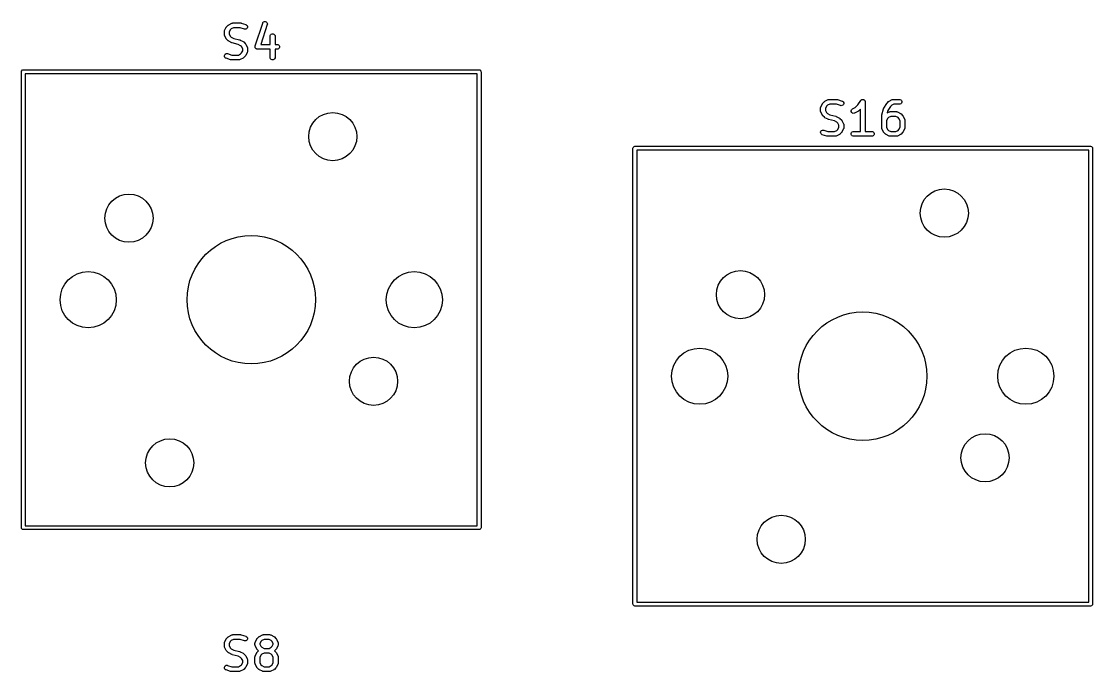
# Model space of a CAD drawing. Extents: x 100 to 226, y -132 to -42.
# Drawn here: x 156.99 to 190.36, y -66.67 to -46.42 of the extents above; entities that cross this region are included whole.
import ezdxf

# ---------------------------------------------------------------- set-up
doc = ezdxf.new("R2010")
doc.units = 0
doc.layers.add('BLACK', color=7, linetype='CONTINUOUS')

msp = doc.modelspace()

# ---------------------------------------------------------------- linework, layer by layer
at = {"layer": 'BLACK', "linetype": 'CONTINUOUS'}
for p, q in [((163.310595, -46.731545), (163.312036, -46.716913)), ((163.312036, -46.716913), (163.313067, -46.714423)), ((163.313067, -46.714423), (163.313258, -46.711736)), ((163.313258, -46.711736), (163.318513, -46.698004)), ((163.318513, -46.698004), (163.366132, -46.602766)), ((163.366132, -46.602766), (163.370096, -46.596466)), ((163.370096, -46.596466), (163.370854, -46.594639)), ((163.370854, -46.594639), (163.372542, -46.592582)), ((163.372542, -46.592582), (163.373964, -46.590323)), ((163.373964, -46.590323), (163.375462, -46.589023)), ((163.375462, -46.589023), (163.380181, -46.583274)), ((163.380181, -46.583274), (163.4278, -46.535655)), ((163.4278, -46.535655), (163.433549, -46.530936)), ((163.433549, -46.530936), (163.434849, -46.529438)), ((163.434849, -46.529438), (163.437108, -46.528016)), ((163.437108, -46.528016), (163.439165, -46.526328)), ((163.439165, -46.526328), (163.440992, -46.52557)), ((163.440992, -46.52557), (163.447292, -46.521606)), ((163.447292, -46.521606), (163.54253, -46.473987)), ((163.494853, -46.680734), (163.460595, -46.74925)), ((163.52526, -46.650327), (163.494853, -46.680734)), ((163.593776, -46.616069), (163.52526, -46.650327)), ((163.54253, -46.473987), (163.556261, -46.468732)), ((163.556261, -46.468732), (163.55895, -46.46854)), ((163.55895, -46.46854), (163.561439, -46.46751)), ((163.561439, -46.46751), (163.576071, -46.466069)), ((163.576071, -46.466069), (163.814166, -46.466069)), ((163.801996, -46.616069), (163.593776, -46.616069)), ((163.933305, -46.659839), (163.801996, -46.616069)), ((163.814166, -46.466069), (163.821571, -46.466798)), ((163.821571, -46.466798), (163.823546, -46.466658)), ((163.823546, -46.466658), (163.826143, -46.467248)), ((163.826143, -46.467248), (163.828798, -46.46751)), ((163.828798, -46.46751), (163.830629, -46.468268)), ((163.830629, -46.468268), (163.837883, -46.469918)), ((163.837883, -46.469918), (163.98074, -46.517537)), ((163.947642, -46.663099), (163.933305, -46.659839)), ((163.976832, -46.661024), (163.947642, -46.663099)), ((164.003006, -46.647938), (163.976832, -46.661024)), ((163.98074, -46.517537), (163.994165, -46.523531)), ((163.994165, -46.523531), (164.016272, -46.542705)), ((164.02218, -46.62583), (164.003006, -46.647938)), ((164.016272, -46.542705), (164.029359, -46.568878)), ((164.031434, -46.598068), (164.02218, -46.62583)), ((164.029359, -46.568878), (164.031434, -46.598068)), ((164.266825, -47.184018), (164.50492, -46.469733)), ((164.647222, -46.517168), (164.442033, -47.132735)), ((164.50492, -46.469733), (164.510914, -46.456308)), ((164.510914, -46.456308), (164.530088, -46.434201)), ((164.530088, -46.434201), (164.556261, -46.421114)), ((164.556261, -46.421114), (164.585451, -46.419039)), ((164.585451, -46.419039), (164.613213, -46.428293)), ((164.613213, -46.428293), (164.635321, -46.447467)), ((164.635321, -46.447467), (164.648407, -46.473641)), ((164.650482, -46.502831), (164.647222, -46.517168)), ((164.648407, -46.473641), (164.650482, -46.502831)), ((163.310595, -46.826783), (163.310595, -46.731545)), ((163.312036, -46.841415), (163.310595, -46.826783)), ((163.313067, -46.843904), (163.312036, -46.841415)), ((163.313258, -46.846592), (163.313067, -46.843904)), ((163.318513, -46.860324), (163.313258, -46.846592)), ((163.366132, -46.955562), (163.318513, -46.860324)), ((163.370096, -46.961861), (163.366132, -46.955562)), ((163.370854, -46.963689), (163.370096, -46.961861)), ((163.372542, -46.965745), (163.370854, -46.963689)), ((163.373964, -46.968005), (163.372542, -46.965745)), ((163.375462, -46.969304), (163.373964, -46.968005)), ((163.380181, -46.975054), (163.375462, -46.969304)), ((163.4278, -47.022673), (163.380181, -46.975054)), ((163.433549, -47.027391), (163.4278, -47.022673)), ((163.434849, -47.02889), (163.433549, -47.027391)), ((163.437108, -47.030311), (163.434849, -47.02889)), ((163.439165, -47.032), (163.437108, -47.030311)), ((163.440992, -47.032757), (163.439165, -47.032)), ((163.447292, -47.036722), (163.440992, -47.032757)), ((163.54253, -47.084341), (163.447292, -47.036722)), ((163.460595, -46.74925), (163.460595, -46.809078)), ((163.460595, -46.809078), (163.494853, -46.877594)), ((163.494853, -46.877594), (163.52526, -46.908001)), ((163.52526, -46.908001), (163.602247, -46.946494)), ((163.602247, -46.946494), (163.784737, -46.992117)), ((163.784737, -46.992117), (163.785816, -46.992502)), ((163.785816, -46.992502), (163.786356, -46.992541)), ((163.786356, -46.992541), (163.792437, -46.994868)), ((163.792437, -46.994868), (163.798583, -46.997064)), ((163.798583, -46.997064), (163.799018, -46.997386)), ((163.799018, -46.997386), (163.800088, -46.997796)), ((163.800088, -46.997796), (163.895326, -47.045415)), ((163.895326, -47.045415), (163.901625, -47.049379)), ((163.901625, -47.049379), (163.903453, -47.050137)), ((163.903453, -47.050137), (163.905509, -47.051825)), ((164.739166, -46.874402), (164.740607, -46.85977)), ((164.739166, -47.132735), (164.739166, -46.874402)), ((164.740607, -46.85977), (164.751806, -46.832734)), ((164.751806, -46.832734), (164.772498, -46.812042)), ((164.772498, -46.812042), (164.799534, -46.800843)), ((164.799534, -46.800843), (164.828798, -46.800843)), ((164.828798, -46.800843), (164.855834, -46.812042)), ((164.855834, -46.812042), (164.876526, -46.832734)), ((164.876526, -46.832734), (164.887725, -46.85977)), ((164.887725, -46.85977), (164.889166, -46.874402)), ((164.889166, -46.874402), (164.889166, -47.132735)), ((163.543599, -47.08475), (163.54253, -47.084341)), ((163.544035, -47.085073), (163.543599, -47.08475)), ((163.550171, -47.087265), (163.544035, -47.085073)), ((163.556261, -47.089596), (163.550171, -47.087265)), ((163.556801, -47.089634), (163.556261, -47.089596)), ((163.557881, -47.09002), (163.556801, -47.089634)), ((163.740371, -47.135642), (163.557881, -47.09002)), ((163.817358, -47.174136), (163.740371, -47.135642)), ((163.847765, -47.204543), (163.817358, -47.174136)), ((163.847764, -47.401403), (163.882023, -47.332887)), ((163.882023, -47.273059), (163.847765, -47.204543)), ((163.882023, -47.332887), (163.882023, -47.273059)), ((163.905509, -47.051825), (163.907769, -47.053247)), ((163.907769, -47.053247), (163.909068, -47.054745)), ((163.909068, -47.054745), (163.914818, -47.059464)), ((163.914818, -47.059464), (163.962437, -47.107083)), ((163.962437, -47.107083), (163.967155, -47.112832)), ((163.967155, -47.112832), (163.968654, -47.114132)), ((163.968654, -47.114132), (163.970075, -47.116391)), ((163.970075, -47.116391), (163.971764, -47.118448)), ((163.971764, -47.118448), (163.972521, -47.120275)), ((163.972521, -47.120275), (163.976486, -47.126575)), ((163.976486, -47.126575), (164.024105, -47.221813)), ((164.024105, -47.384133), (163.976486, -47.479371)), ((164.024105, -47.221813), (164.02936, -47.235544)), ((164.02936, -47.370402), (164.024105, -47.384133)), ((164.02936, -47.235544), (164.029551, -47.238233)), ((164.029551, -47.367712), (164.02936, -47.370402)), ((164.029551, -47.238233), (164.030582, -47.240722)), ((164.030582, -47.365224), (164.029551, -47.367712)), ((164.030582, -47.240722), (164.032023, -47.255354)), ((164.032023, -47.350592), (164.030582, -47.365224)), ((164.032023, -47.255354), (164.032023, -47.350592)), ((164.263565, -47.198355), (164.264417, -47.194608)), ((164.264417, -47.21034), (164.263565, -47.198355)), ((164.264417, -47.193103), (164.265175, -47.191271)), ((164.264417, -47.194608), (164.264417, -47.193103)), ((164.264417, -47.222367), (164.264417, -47.21034)), ((164.265449, -47.224858), (164.264417, -47.222367)), ((164.265175, -47.191271), (164.266825, -47.184018)), ((164.26564, -47.227545), (164.265449, -47.224858)), ((164.271014, -47.238294), (164.26564, -47.227545)), ((164.275616, -47.249403), (164.271014, -47.238294)), ((164.277521, -47.251308), (164.275616, -47.249403)), ((164.278726, -47.253718), (164.277521, -47.251308)), ((164.287808, -47.261595), (164.278726, -47.253718)), ((164.296308, -47.270095), (164.287808, -47.261595)), ((164.298796, -47.271125), (164.296308, -47.270095)), ((164.300833, -47.272892), (164.298796, -47.271125)), ((164.312236, -47.276693), (164.300833, -47.272892)), ((164.323344, -47.281294), (164.312236, -47.276693)), ((164.32717, -47.28167), (164.323344, -47.281294)), ((164.328596, -47.282146), (164.32717, -47.28167)), ((164.33057, -47.282005), (164.328596, -47.282146)), ((164.337976, -47.282735), (164.33057, -47.282005)), ((164.739166, -47.282735), (164.337976, -47.282735)), ((164.442033, -47.132735), (164.739166, -47.132735)), ((164.739166, -47.541069), (164.739166, -47.282735)), ((164.889166, -47.132735), (164.957023, -47.132735)), ((164.957023, -47.282735), (164.889166, -47.282735)), ((164.889166, -47.282735), (164.889166, -47.541069)), ((164.957023, -47.132735), (164.971655, -47.134176)), ((164.971655, -47.281294), (164.957023, -47.282735)), ((164.971655, -47.134176), (164.998691, -47.145375)), ((164.998691, -47.270095), (164.971655, -47.281294)), ((164.998691, -47.145375), (165.019383, -47.166067)), ((165.019383, -47.249403), (164.998691, -47.270095)), ((165.019383, -47.166067), (165.030582, -47.193103)), ((165.030582, -47.222367), (165.019383, -47.249403)), ((165.030582, -47.193103), (165.030582, -47.222367)), ((163.311184, -47.48407), (163.320438, -47.456307)), ((163.313259, -47.51326), (163.311184, -47.48407)), ((163.326345, -47.539433), (163.313259, -47.51326)), ((163.320438, -47.456307), (163.339612, -47.4342)), ((163.348452, -47.558607), (163.326345, -47.539433)), ((163.339612, -47.4342), (163.365785, -47.421114)), ((163.361878, -47.564601), (163.348452, -47.558607)), ((163.504734, -47.61222), (163.361878, -47.564601)), ((163.365785, -47.421114), (163.394975, -47.419039)), ((163.394975, -47.419039), (163.409312, -47.422299)), ((163.409312, -47.422299), (163.540622, -47.466069)), ((163.511989, -47.613869), (163.504734, -47.61222)), ((163.51382, -47.614628), (163.511989, -47.613869)), ((163.516473, -47.614889), (163.51382, -47.614628)), ((163.519071, -47.61548), (163.516473, -47.614889)), ((163.521045, -47.615339), (163.519071, -47.61548)), ((163.528452, -47.616069), (163.521045, -47.615339)), ((163.766547, -47.616069), (163.528452, -47.616069)), ((163.540622, -47.466069), (163.748842, -47.466069)), ((163.748842, -47.466069), (163.817357, -47.431811)), ((163.781179, -47.614628), (163.766547, -47.616069)), ((163.783668, -47.613596), (163.781179, -47.614628)), ((163.786356, -47.613406), (163.783668, -47.613596)), ((163.800088, -47.608151), (163.786356, -47.613406)), ((163.895326, -47.560532), (163.800088, -47.608151)), ((163.817357, -47.431811), (163.847764, -47.401403)), ((163.901625, -47.556567), (163.895326, -47.560532)), ((163.903453, -47.55581), (163.901625, -47.556567)), ((163.905509, -47.554122), (163.903453, -47.55581)), ((163.907769, -47.5527), (163.905509, -47.554122)), ((163.909069, -47.5512), (163.907769, -47.5527)), ((163.914819, -47.546482), (163.909069, -47.5512)), ((163.962437, -47.498863), (163.914819, -47.546482)), ((163.967155, -47.493113), (163.962437, -47.498863)), ((163.968654, -47.491814), (163.967155, -47.493113)), ((163.970075, -47.489555), (163.968654, -47.491814)), ((163.971765, -47.487497), (163.970075, -47.489555)), ((163.972522, -47.485667), (163.971765, -47.487497)), ((163.976486, -47.479371), (163.972522, -47.485667)), ((164.740607, -47.555701), (164.739166, -47.541069)), ((164.751806, -47.582737), (164.740607, -47.555701)), ((164.772498, -47.603429), (164.751806, -47.582737)), ((164.799534, -47.614628), (164.772498, -47.603429)), ((164.828798, -47.614628), (164.799534, -47.614628)), ((164.855834, -47.603429), (164.828798, -47.614628)), ((164.876526, -47.582737), (164.855834, -47.603429)), ((164.887725, -47.555701), (164.876526, -47.582737)), ((164.889166, -47.541069), (164.887725, -47.555701)), ((156.9875, -47.98625), (156.992067, -47.963289)), ((156.9875, -62.18625), (156.9875, -47.98625)), ((156.992067, -47.963289), (157.024539, -47.930817)), ((157.024539, -47.930817), (157.0475, -47.92625)), ((157.0475, -47.92625), (171.2475, -47.92625)), ((157.1075, -48.04625), (157.1075, -62.12625)), ((171.1875, -48.04625), (157.1075, -48.04625)), ((171.1875, -62.12625), (171.1875, -48.04625)), ((171.2475, -47.92625), (171.270461, -47.930817)), ((171.270461, -47.930817), (171.302933, -47.963289)), ((171.302933, -47.963289), (171.3075, -47.98625)), ((171.3075, -47.98625), (171.3075, -62.18625)), ((181.892323, -49.079254), (181.939942, -48.984016)), ((181.939942, -48.984016), (181.943906, -48.977716)), ((181.943906, -48.977716), (181.944664, -48.975889)), ((181.944664, -48.975889), (181.946352, -48.973832)), ((181.946352, -48.973832), (181.947774, -48.971573)), ((181.947774, -48.971573), (181.949272, -48.970273)), ((181.949272, -48.970273), (181.953991, -48.964524)), ((181.953991, -48.964524), (182.00161, -48.916905)), ((182.00161, -48.916905), (182.007359, -48.912186)), ((182.007359, -48.912186), (182.008659, -48.910688)), ((182.008659, -48.910688), (182.010918, -48.909266)), ((182.010918, -48.909266), (182.012975, -48.907578)), ((182.012975, -48.907578), (182.014802, -48.90682)), ((182.014802, -48.90682), (182.021102, -48.902856)), ((182.021102, -48.902856), (182.11634, -48.855237)), ((182.09907, -49.031577), (182.068663, -49.061984)), ((182.167586, -48.997319), (182.09907, -49.031577)), ((182.11634, -48.855237), (182.130071, -48.849982)), ((182.130071, -48.849982), (182.13276, -48.84979)), ((182.13276, -48.84979), (182.135249, -48.84876)), ((182.135249, -48.84876), (182.149881, -48.847319)), ((182.149881, -48.847319), (182.387976, -48.847319)), ((182.375806, -48.997319), (182.167586, -48.997319)), ((182.507115, -49.041089), (182.375806, -48.997319)), ((182.387976, -48.847319), (182.395381, -48.848048)), ((182.395381, -48.848048), (182.397356, -48.847908)), ((182.397356, -48.847908), (182.399953, -48.848498)), ((182.399953, -48.848498), (182.402608, -48.84876)), ((182.402608, -48.84876), (182.404439, -48.849518)), ((182.404439, -48.849518), (182.411693, -48.851168)), ((182.411693, -48.851168), (182.55455, -48.898787)), ((182.521452, -49.044349), (182.507115, -49.041089)), ((182.550642, -49.042274), (182.521452, -49.044349)), ((182.576816, -49.029188), (182.550642, -49.042274)), ((182.55455, -48.898787), (182.567975, -48.904781)), ((182.567975, -48.904781), (182.590082, -48.923955)), ((182.59599, -49.00708), (182.576816, -49.029188)), ((182.590082, -48.923955), (182.603169, -48.950128)), ((182.605244, -48.979318), (182.59599, -49.00708)), ((182.603169, -48.950128), (182.605244, -48.979318)), ((182.962597, -49.098775), (183.043976, -49.017396)), ((183.043976, -49.017396), (183.135096, -48.880716)), ((183.135096, -48.880716), (183.13513, -48.880673)), ((183.13513, -48.880673), (183.13514, -48.880651)), ((183.13514, -48.880651), (183.135191, -48.880599)), ((183.135191, -48.880599), (183.144412, -48.869341)), ((183.144412, -48.869341), (183.150581, -48.865209)), ((183.150581, -48.865209), (183.155832, -48.859959)), ((183.155832, -48.859959), (183.162621, -48.857146)), ((183.162621, -48.857146), (183.168727, -48.853058)), ((183.168727, -48.853058), (183.176007, -48.851601)), ((183.176007, -48.851601), (183.182868, -48.84876)), ((183.182868, -48.84876), (183.190216, -48.84876)), ((183.190216, -48.84876), (183.197421, -48.847319)), ((183.197421, -48.847319), (183.204705, -48.84876)), ((183.204705, -48.84876), (183.212132, -48.84876)), ((183.212132, -48.84876), (183.21892, -48.851572)), ((183.21892, -48.851572), (183.226129, -48.852998)), ((183.226129, -48.852998), (183.232308, -48.857117)), ((183.232308, -48.857117), (183.239168, -48.859959)), ((183.239168, -48.859959), (183.244361, -48.865152)), ((183.244361, -48.865152), (183.250478, -48.86923)), ((183.250478, -48.86923), (183.254611, -48.875402)), ((183.254611, -48.875402), (183.25986, -48.880651)), ((183.25986, -48.880651), (183.262671, -48.887438)), ((183.262671, -48.887438), (183.266761, -48.893545)), ((183.266761, -48.893545), (183.268217, -48.900826)), ((183.268217, -48.900826), (183.271059, -48.907687)), ((183.271059, -48.907687), (183.272484, -48.922163)), ((183.272484, -48.922163), (183.2725, -48.92224)), ((183.2725, -48.92224), (183.272494, -48.922266)), ((183.272494, -48.922266), (183.2725, -48.922319)), ((183.2725, -48.922319), (183.2725, -49.847319)), ((183.849382, -49.118811), (183.94462, -48.975954)), ((183.94462, -48.975954), (183.944654, -48.975911)), ((183.944654, -48.975911), (183.944664, -48.975889)), ((183.944664, -48.975889), (183.949152, -48.97042)), ((183.949152, -48.97042), (183.953936, -48.964579)), ((183.953936, -48.964579), (183.953957, -48.964564)), ((183.953957, -48.964564), (183.953991, -48.964524)), ((183.953991, -48.964524), (184.00161, -48.916905)), ((184.00161, -48.916905), (184.007359, -48.912186)), ((184.007359, -48.912186), (184.008659, -48.910688)), ((184.008659, -48.910688), (184.010918, -48.909266)), ((184.010918, -48.909266), (184.012975, -48.907578)), ((184.012975, -48.907578), (184.014802, -48.90682)), ((184.014802, -48.90682), (184.021102, -48.902856)), ((184.021102, -48.902856), (184.11634, -48.855237)), ((184.09907, -49.031577), (184.065308, -49.065338)), ((184.167586, -48.997319), (184.09907, -49.031577)), ((184.11634, -48.855237), (184.130071, -48.849982)), ((184.130071, -48.849982), (184.13276, -48.84979)), ((184.13276, -48.84979), (184.135249, -48.84876)), ((184.135249, -48.84876), (184.149881, -48.847319)), ((184.149881, -48.847319), (184.340357, -48.847319)), ((184.340357, -48.997319), (184.167586, -48.997319)), ((184.340357, -48.847319), (184.354989, -48.84876)), ((184.354989, -48.995878), (184.340357, -48.997319)), ((184.354989, -48.84876), (184.382025, -48.859959)), ((184.382025, -48.984679), (184.354989, -48.995878)), ((184.382025, -48.859959), (184.402717, -48.880651)), ((184.402717, -48.963987), (184.382025, -48.984679)), ((184.402717, -48.880651), (184.413916, -48.907687)), ((184.413916, -48.936951), (184.402717, -48.963987)), ((184.413916, -48.907687), (184.413916, -48.936951)), ((181.884405, -49.112795), (181.885846, -49.098163)), ((181.884405, -49.208033), (181.884405, -49.112795)), ((181.885846, -49.222665), (181.884405, -49.208033)), ((181.885846, -49.098163), (181.886877, -49.095673)), ((181.886877, -49.225154), (181.885846, -49.222665)), ((181.886877, -49.095673), (181.887068, -49.092986)), ((181.887068, -49.227842), (181.886877, -49.225154)), ((181.887068, -49.092986), (181.892323, -49.079254)), ((181.892323, -49.241574), (181.887068, -49.227842)), ((181.939942, -49.336812), (181.892323, -49.241574)), ((181.943906, -49.343111), (181.939942, -49.336812)), ((181.944664, -49.344939), (181.943906, -49.343111)), ((181.946352, -49.346995), (181.944664, -49.344939)), ((181.947774, -49.349255), (181.946352, -49.346995)), ((181.949272, -49.350554), (181.947774, -49.349255)), ((181.953991, -49.356304), (181.949272, -49.350554)), ((182.00161, -49.403923), (181.953991, -49.356304)), ((182.068663, -49.061984), (182.034405, -49.1305)), ((182.034405, -49.1305), (182.034405, -49.190328)), ((182.034405, -49.190328), (182.068663, -49.258844)), ((182.068663, -49.258844), (182.09907, -49.289251)), ((182.09907, -49.289251), (182.176057, -49.327744)), ((182.176057, -49.327744), (182.358547, -49.373367)), ((182.358547, -49.373367), (182.359626, -49.373752)), ((182.359626, -49.373752), (182.360166, -49.373791)), ((182.360166, -49.373791), (182.366247, -49.376118)), ((182.366247, -49.376118), (182.372393, -49.378314)), ((182.372393, -49.378314), (182.372828, -49.378636)), ((182.372828, -49.378636), (182.373898, -49.379046)), ((182.373898, -49.379046), (182.469136, -49.426665)), ((182.837375, -49.198652), (182.846629, -49.170891)), ((182.839449, -49.227842), (182.837375, -49.198652)), ((182.852536, -49.254017), (182.839449, -49.227842)), ((182.846629, -49.170891), (182.865802, -49.148783)), ((182.874644, -49.27319), (182.852536, -49.254017)), ((182.865802, -49.148783), (182.878245, -49.140951)), ((182.902405, -49.282444), (182.874644, -49.27319)), ((182.878245, -49.140951), (182.962597, -49.098775)), ((182.931595, -49.28037), (182.902405, -49.282444)), ((182.945327, -49.275115), (182.931595, -49.28037)), ((183.040565, -49.227496), (182.945327, -49.275115)), ((183.046864, -49.223531), (183.040565, -49.227496)), ((183.048692, -49.222774), (183.046864, -49.223531)), ((183.050748, -49.221085), (183.048692, -49.222774)), ((183.053008, -49.219664), (183.050748, -49.221085)), ((183.054307, -49.218165), (183.053008, -49.219664)), ((183.060057, -49.213447), (183.054307, -49.218165)), ((183.1225, -49.151004), (183.060057, -49.213447)), ((183.1225, -49.847319), (183.1225, -49.151004)), ((183.789167, -49.35089), (183.789418, -49.348336)), ((183.789167, -49.731842), (183.789167, -49.35089)), ((183.789256, -49.347244), (183.790065, -49.34177)), ((183.789418, -49.348336), (183.789256, -49.347244)), ((183.790065, -49.34177), (183.790608, -49.336258)), ((183.790608, -49.336258), (183.79103, -49.335236)), ((183.79103, -49.335236), (183.791406, -49.3327)), ((183.791406, -49.3327), (183.839025, -49.142224)), ((183.839025, -49.142224), (183.842105, -49.133601)), ((183.842105, -49.133601), (183.842465, -49.131785)), ((183.842465, -49.131785), (183.843343, -49.130137)), ((183.843343, -49.130137), (183.843972, -49.128378)), ((183.843972, -49.128378), (183.845075, -49.126889)), ((183.845075, -49.126889), (183.849382, -49.118811)), ((183.981396, -49.191207), (183.962872, -49.265304)), ((183.962872, -49.265304), (184.021102, -49.236189)), ((184.065308, -49.065338), (183.981396, -49.191207)), ((184.072348, -49.378271), (184.003832, -49.412529)), ((184.021102, -49.236189), (184.034833, -49.230934)), ((184.034833, -49.230934), (184.037522, -49.230742)), ((184.037522, -49.230742), (184.040011, -49.229712)), ((184.040011, -49.229712), (184.054643, -49.228271)), ((184.054643, -49.228271), (184.245119, -49.228271)), ((184.227414, -49.378271), (184.072348, -49.378271)), ((184.29593, -49.412529), (184.227414, -49.378271)), ((184.245119, -49.228271), (184.259751, -49.229712)), ((184.259751, -49.229712), (184.26224, -49.230743)), ((184.26224, -49.230743), (184.264928, -49.230934)), ((184.264928, -49.230934), (184.27866, -49.236189)), ((184.27866, -49.236189), (184.373898, -49.283808)), ((184.373898, -49.283808), (184.380197, -49.287772)), ((184.380197, -49.287772), (184.382025, -49.28853)), ((184.382025, -49.28853), (184.384081, -49.290218)), ((184.384081, -49.290218), (184.386341, -49.29164)), ((184.386341, -49.29164), (184.38764, -49.293138)), ((184.38764, -49.293138), (184.39339, -49.297857)), ((184.39339, -49.297857), (184.441009, -49.345476)), ((184.441009, -49.345476), (184.445727, -49.351225)), ((184.445727, -49.351225), (184.447226, -49.352525)), ((184.447226, -49.352525), (184.448647, -49.354784)), ((184.448647, -49.354784), (184.450336, -49.356841)), ((184.450336, -49.356841), (184.451093, -49.358668)), ((184.451093, -49.358668), (184.455058, -49.364968)), ((184.455058, -49.364968), (184.502677, -49.460206)), ((182.007359, -49.408641), (182.00161, -49.403923)), ((182.008659, -49.41014), (182.007359, -49.408641)), ((182.010918, -49.411561), (182.008659, -49.41014)), ((182.012975, -49.41325), (182.010918, -49.411561)), ((182.014802, -49.414007), (182.012975, -49.41325)), ((182.021102, -49.417972), (182.014802, -49.414007)), ((182.11634, -49.465591), (182.021102, -49.417972)), ((182.117409, -49.466), (182.11634, -49.465591)), ((182.117845, -49.466323), (182.117409, -49.466)), ((182.123981, -49.468515), (182.117845, -49.466323)), ((182.130071, -49.470846), (182.123981, -49.468515)), ((182.130611, -49.470884), (182.130071, -49.470846)), ((182.131691, -49.47127), (182.130611, -49.470884)), ((182.314181, -49.516892), (182.131691, -49.47127)), ((182.391168, -49.555386), (182.314181, -49.516892)), ((182.421575, -49.585793), (182.391168, -49.555386)), ((182.421574, -49.782653), (182.455833, -49.714137)), ((182.455833, -49.654309), (182.421575, -49.585793)), ((182.455833, -49.714137), (182.455833, -49.654309)), ((182.469136, -49.426665), (182.475435, -49.430629)), ((182.475435, -49.430629), (182.477263, -49.431387)), ((182.477263, -49.431387), (182.479319, -49.433075)), ((182.479319, -49.433075), (182.481579, -49.434497)), ((182.481579, -49.434497), (182.482878, -49.435995)), ((182.482878, -49.435995), (182.488628, -49.440714)), ((182.488628, -49.440714), (182.536247, -49.488333)), ((182.536247, -49.488333), (182.540965, -49.494082)), ((182.540965, -49.494082), (182.542464, -49.495382)), ((182.542464, -49.495382), (182.543885, -49.497641)), ((182.543885, -49.497641), (182.545574, -49.499698)), ((182.545574, -49.499698), (182.546331, -49.501525)), ((182.546331, -49.501525), (182.550296, -49.507825)), ((182.550296, -49.507825), (182.597915, -49.603063)), ((182.597915, -49.603063), (182.60317, -49.616794)), ((182.60317, -49.616794), (182.603361, -49.619483)), ((182.603361, -49.619483), (182.604392, -49.621972)), ((182.604392, -49.621972), (182.605833, -49.636604)), ((182.605833, -49.636604), (182.605833, -49.731842)), ((183.973425, -49.442936), (183.939167, -49.511452)), ((183.939167, -49.511452), (183.939167, -49.714137)), ((183.939167, -49.714137), (183.973425, -49.782653)), ((184.003832, -49.412529), (183.973425, -49.442936)), ((184.326337, -49.442936), (184.29593, -49.412529)), ((184.326336, -49.782653), (184.360595, -49.714137)), ((184.360595, -49.511452), (184.326337, -49.442936)), ((184.360595, -49.714137), (184.360595, -49.511452)), ((184.502677, -49.460206), (184.507932, -49.473937)), ((184.507932, -49.473937), (184.508123, -49.476626)), ((184.508123, -49.476626), (184.509154, -49.479115)), ((184.509154, -49.479115), (184.510595, -49.493747)), ((184.510595, -49.493747), (184.510595, -49.731842)), ((181.884994, -49.86532), (181.894248, -49.837557)), ((181.887069, -49.89451), (181.884994, -49.86532)), ((181.900155, -49.920683), (181.887069, -49.89451)), ((181.894248, -49.837557), (181.913422, -49.81545)), ((181.922262, -49.939857), (181.900155, -49.920683)), ((181.913422, -49.81545), (181.939595, -49.802364)), ((181.935688, -49.945851), (181.922262, -49.939857)), ((182.078544, -49.99347), (181.935688, -49.945851)), ((181.939595, -49.802364), (181.968785, -49.800289)), ((181.968785, -49.800289), (181.983122, -49.803549)), ((181.983122, -49.803549), (182.114432, -49.847319)), ((182.085799, -49.995119), (182.078544, -49.99347)), ((182.08763, -49.995878), (182.085799, -49.995119)), ((182.090283, -49.996139), (182.08763, -49.995878)), ((182.092881, -49.99673), (182.090283, -49.996139)), ((182.094855, -49.996589), (182.092881, -49.99673)), ((182.102262, -49.997319), (182.094855, -49.996589)), ((182.340357, -49.997319), (182.102262, -49.997319)), ((182.114432, -49.847319), (182.322652, -49.847319)), ((182.322652, -49.847319), (182.391167, -49.813061)), ((182.354989, -49.995878), (182.340357, -49.997319)), ((182.357478, -49.994846), (182.354989, -49.995878)), ((182.360166, -49.994656), (182.357478, -49.994846)), ((182.373898, -49.989401), (182.360166, -49.994656)), ((182.469136, -49.941782), (182.373898, -49.989401)), ((182.391167, -49.813061), (182.421574, -49.782653)), ((182.475435, -49.937817), (182.469136, -49.941782)), ((182.477263, -49.93706), (182.475435, -49.937817)), ((182.479319, -49.935372), (182.477263, -49.93706)), ((182.481579, -49.93395), (182.479319, -49.935372)), ((182.482879, -49.93245), (182.481579, -49.93395)), ((182.488629, -49.927732), (182.482879, -49.93245)), ((182.536247, -49.880113), (182.488629, -49.927732)), ((182.540965, -49.874363), (182.536247, -49.880113)), ((182.542464, -49.873064), (182.540965, -49.874363)), ((182.543885, -49.870805), (182.542464, -49.873064)), ((182.545575, -49.868747), (182.543885, -49.870805)), ((182.546332, -49.866917), (182.545575, -49.868747)), ((182.550296, -49.860621), (182.546332, -49.866917)), ((182.597915, -49.765383), (182.550296, -49.860621)), ((182.60317, -49.751652), (182.597915, -49.765383)), ((182.603361, -49.748962), (182.60317, -49.751652)), ((182.604392, -49.746474), (182.603361, -49.748962)), ((182.605833, -49.731842), (182.604392, -49.746474)), ((182.838227, -49.907687), (182.849426, -49.880651)), ((182.838227, -49.936951), (182.838227, -49.907687)), ((182.849426, -49.963987), (182.838227, -49.936951)), ((182.849426, -49.880651), (182.870118, -49.859959)), ((182.870118, -49.984679), (182.849426, -49.963987)), ((182.870118, -49.859959), (182.897154, -49.84876)), ((182.897154, -49.995878), (182.870118, -49.984679)), ((182.897154, -49.84876), (182.911786, -49.847319)), ((182.911786, -49.997319), (182.897154, -49.995878)), ((182.911786, -49.847319), (183.1225, -49.847319)), ((183.483214, -49.997319), (182.911786, -49.997319)), ((183.2725, -49.847319), (183.483214, -49.847319)), ((183.483214, -49.847319), (183.497846, -49.84876)), ((183.497846, -49.995878), (183.483214, -49.997319)), ((183.497846, -49.84876), (183.524882, -49.859959)), ((183.524882, -49.984679), (183.497846, -49.995878)), ((183.524882, -49.859959), (183.545574, -49.880651)), ((183.545574, -49.963987), (183.524882, -49.984679)), ((183.545574, -49.880651), (183.556773, -49.907687)), ((183.556773, -49.936951), (183.545574, -49.963987)), ((183.556773, -49.907687), (183.556773, -49.936951)), ((183.790608, -49.746474), (183.789167, -49.731842)), ((183.791639, -49.748963), (183.790608, -49.746474)), ((183.79183, -49.751651), (183.791639, -49.748963)), ((183.797085, -49.765383), (183.79183, -49.751651)), ((183.844704, -49.860621), (183.797085, -49.765383)), ((183.848667, -49.866917), (183.844704, -49.860621)), ((183.849425, -49.868747), (183.848667, -49.866917)), ((183.851114, -49.870805), (183.849425, -49.868747)), ((183.852536, -49.873064), (183.851114, -49.870805)), ((183.854034, -49.874363), (183.852536, -49.873064)), ((183.858752, -49.880112), (183.854034, -49.874363)), ((183.906371, -49.927732), (183.858752, -49.880112)), ((183.91212, -49.93245), (183.906371, -49.927732)), ((183.913421, -49.93395), (183.91212, -49.93245)), ((183.91568, -49.935372), (183.913421, -49.93395)), ((183.917737, -49.93706), (183.91568, -49.935372)), ((183.919564, -49.937817), (183.917737, -49.93706)), ((183.925864, -49.941782), (183.919564, -49.937817)), ((184.021102, -49.989401), (183.925864, -49.941782)), ((183.973425, -49.782653), (184.003832, -49.813061)), ((184.003832, -49.813061), (184.072348, -49.847319)), ((184.034833, -49.994656), (184.021102, -49.989401)), ((184.037522, -49.994847), (184.034833, -49.994656)), ((184.040011, -49.995878), (184.037522, -49.994847)), ((184.054643, -49.997319), (184.040011, -49.995878)), ((184.245119, -49.997319), (184.054643, -49.997319)), ((184.072348, -49.847319), (184.227414, -49.847319)), ((184.227414, -49.847319), (184.295929, -49.813061)), ((184.259751, -49.995878), (184.245119, -49.997319)), ((184.26224, -49.994846), (184.259751, -49.995878)), ((184.264928, -49.994656), (184.26224, -49.994846)), ((184.27866, -49.989401), (184.264928, -49.994656)), ((184.373898, -49.941782), (184.27866, -49.989401)), ((184.295929, -49.813061), (184.326336, -49.782653)), ((184.380197, -49.937817), (184.373898, -49.941782)), ((184.382025, -49.93706), (184.380197, -49.937817)), ((184.384081, -49.935372), (184.382025, -49.93706)), ((184.386341, -49.93395), (184.384081, -49.935372)), ((184.387641, -49.93245), (184.386341, -49.93395)), ((184.393391, -49.927732), (184.387641, -49.93245)), ((184.441009, -49.880113), (184.393391, -49.927732)), ((184.445727, -49.874363), (184.441009, -49.880113)), ((184.447226, -49.873064), (184.445727, -49.874363)), ((184.448647, -49.870805), (184.447226, -49.873064)), ((184.450337, -49.868747), (184.448647, -49.870805)), ((184.451094, -49.866917), (184.450337, -49.868747)), ((184.455058, -49.860621), (184.451094, -49.866917)), ((184.502677, -49.765383), (184.455058, -49.860621)), ((184.507932, -49.751652), (184.502677, -49.765383)), ((184.508123, -49.748962), (184.507932, -49.751652)), ((184.509154, -49.746474), (184.508123, -49.748962)), ((184.510595, -49.731842), (184.509154, -49.746474)), ((176.0375, -50.3675), (176.042067, -50.344539)), ((176.0375, -64.5675), (176.0375, -50.3675)), ((176.042067, -50.344539), (176.074539, -50.312067)), ((176.074539, -50.312067), (176.0975, -50.3075)), ((176.0975, -50.3075), (190.2975, -50.3075)), ((190.2975, -50.3075), (190.320461, -50.312067)), ((190.320461, -50.312067), (190.352933, -50.344539)), ((190.352933, -50.344539), (190.3575, -50.3675)), ((190.3575, -50.3675), (190.3575, -64.5675)), ((176.1575, -50.4275), (176.1575, -64.5075)), ((190.2375, -50.4275), (176.1575, -50.4275)), ((190.2375, -64.5075), (190.2375, -50.4275)), ((156.992067, -62.209211), (156.9875, -62.18625)), ((157.024539, -62.241683), (156.992067, -62.209211)), ((157.0475, -62.24625), (157.024539, -62.241683)), ((171.2475, -62.24625), (157.0475, -62.24625)), ((157.1075, -62.12625), (171.1875, -62.12625)), ((171.270461, -62.241683), (171.2475, -62.24625)), ((171.302933, -62.209211), (171.270461, -62.241683)), ((171.3075, -62.18625), (171.302933, -62.209211)), ((176.042067, -64.590461), (176.0375, -64.5675)), ((176.074539, -64.622933), (176.042067, -64.590461)), ((176.0975, -64.6275), (176.074539, -64.622933)), ((190.2975, -64.6275), (176.0975, -64.6275)), ((176.1575, -64.5075), (190.2375, -64.5075)), ((190.320461, -64.622933), (190.2975, -64.6275)), ((190.352933, -64.590461), (190.320461, -64.622933)), ((190.3575, -64.5675), (190.352933, -64.590461)), ((163.318513, -65.748004), (163.366132, -65.652766)), ((163.366132, -65.652766), (163.370096, -65.646466)), ((163.370096, -65.646466), (163.370854, -65.644639)), ((163.370854, -65.644639), (163.372542, -65.642582)), ((163.372542, -65.642582), (163.373964, -65.640323)), ((163.373964, -65.640323), (163.375462, -65.639023)), ((163.375462, -65.639023), (163.380181, -65.633274)), ((163.380181, -65.633274), (163.4278, -65.585655)), ((163.4278, -65.585655), (163.433549, -65.580936)), ((163.433549, -65.580936), (163.434849, -65.579438)), ((163.434849, -65.579438), (163.437108, -65.578016)), ((163.437108, -65.578016), (163.439165, -65.576328)), ((163.439165, -65.576328), (163.440992, -65.57557)), ((163.440992, -65.57557), (163.447292, -65.571606)), ((163.447292, -65.571606), (163.54253, -65.523987)), ((163.494853, -65.730734), (163.460595, -65.79925)), ((163.52526, -65.700327), (163.494853, -65.730734)), ((163.593776, -65.666069), (163.52526, -65.700327)), ((163.54253, -65.523987), (163.556261, -65.518732)), ((163.556261, -65.518732), (163.55895, -65.51854)), ((163.55895, -65.51854), (163.561439, -65.51751)), ((163.561439, -65.51751), (163.576071, -65.516069)), ((163.576071, -65.516069), (163.814166, -65.516069)), ((163.801996, -65.666069), (163.593776, -65.666069)), ((163.933305, -65.709839), (163.801996, -65.666069)), ((163.814166, -65.516069), (163.821571, -65.516798)), ((163.821571, -65.516798), (163.823546, -65.516658)), ((163.823546, -65.516658), (163.826143, -65.517248)), ((163.826143, -65.517248), (163.828798, -65.51751)), ((163.828798, -65.51751), (163.830629, -65.518268)), ((163.830629, -65.518268), (163.837883, -65.519918)), ((163.837883, -65.519918), (163.98074, -65.567537)), ((163.947642, -65.713099), (163.933305, -65.709839)), ((163.976832, -65.711024), (163.947642, -65.713099)), ((164.003006, -65.697938), (163.976832, -65.711024)), ((163.98074, -65.567537), (163.994165, -65.573531)), ((163.994165, -65.573531), (164.016272, -65.592705)), ((164.02218, -65.67583), (164.003006, -65.697938)), ((164.016272, -65.592705), (164.029359, -65.618878)), ((164.031434, -65.648068), (164.02218, -65.67583)), ((164.029359, -65.618878), (164.031434, -65.648068)), ((164.270894, -65.748004), (164.318513, -65.652766)), ((164.318513, -65.652766), (164.322477, -65.646466)), ((164.322477, -65.646466), (164.323235, -65.644639)), ((164.323235, -65.644639), (164.324923, -65.642582)), ((164.324923, -65.642582), (164.326345, -65.640323)), ((164.326345, -65.640323), (164.327843, -65.639023)), ((164.327843, -65.639023), (164.332562, -65.633274)), ((164.332562, -65.633274), (164.380181, -65.585655)), ((164.380181, -65.585655), (164.38593, -65.580936)), ((164.38593, -65.580936), (164.38723, -65.579438)), ((164.38723, -65.579438), (164.389489, -65.578016)), ((164.389489, -65.578016), (164.391546, -65.576328)), ((164.391546, -65.576328), (164.393373, -65.57557)), ((164.393373, -65.57557), (164.399673, -65.571606)), ((164.399673, -65.571606), (164.494911, -65.523987)), ((164.447234, -65.730734), (164.412976, -65.79925)), ((164.477641, -65.700327), (164.447234, -65.730734)), ((164.546157, -65.666069), (164.477641, -65.700327)), ((164.494911, -65.523987), (164.508642, -65.518732)), ((164.508642, -65.518732), (164.511331, -65.51854)), ((164.511331, -65.51854), (164.51382, -65.51751)), ((164.51382, -65.51751), (164.528452, -65.516069)), ((164.528452, -65.516069), (164.718928, -65.516069)), ((164.701223, -65.666069), (164.546157, -65.666069)), ((164.769739, -65.700327), (164.701223, -65.666069)), ((164.718928, -65.516069), (164.73356, -65.51751)), ((164.73356, -65.51751), (164.736049, -65.518541)), ((164.736049, -65.518541), (164.738737, -65.518732)), ((164.738737, -65.518732), (164.752469, -65.523987)), ((164.752469, -65.523987), (164.847707, -65.571606)), ((164.800146, -65.730734), (164.769739, -65.700327)), ((164.834404, -65.79925), (164.800146, -65.730734)), ((164.847707, -65.571606), (164.854006, -65.57557)), ((164.854006, -65.57557), (164.855834, -65.576328)), ((164.855834, -65.576328), (164.85789, -65.578016)), ((164.85789, -65.578016), (164.86015, -65.579438)), ((164.86015, -65.579438), (164.861449, -65.580936)), ((164.861449, -65.580936), (164.867199, -65.585655)), ((164.867199, -65.585655), (164.914818, -65.633274)), ((164.914818, -65.633274), (164.919536, -65.639023)), ((164.919536, -65.639023), (164.921035, -65.640323)), ((164.921035, -65.640323), (164.922456, -65.642582)), ((164.922456, -65.642582), (164.924145, -65.644639)), ((164.924145, -65.644639), (164.924902, -65.646466)), ((164.924902, -65.646466), (164.928867, -65.652766)), ((164.928867, -65.652766), (164.976486, -65.748004)), ((163.310595, -65.781545), (163.312036, -65.766913)), ((163.310595, -65.876783), (163.310595, -65.781545)), ((163.312036, -65.891415), (163.310595, -65.876783)), ((163.312036, -65.766913), (163.313067, -65.764423)), ((163.313067, -65.893904), (163.312036, -65.891415)), ((163.313067, -65.764423), (163.313258, -65.761736)), ((163.313258, -65.896592), (163.313067, -65.893904)), ((163.313258, -65.761736), (163.318513, -65.748004)), ((163.318513, -65.910324), (163.313258, -65.896592)), ((163.366132, -66.005562), (163.318513, -65.910324)), ((163.370096, -66.011861), (163.366132, -66.005562)), ((163.370854, -66.013689), (163.370096, -66.011861)), ((163.372542, -66.015745), (163.370854, -66.013689)), ((163.373964, -66.018005), (163.372542, -66.015745)), ((163.375462, -66.019304), (163.373964, -66.018005)), ((163.380181, -66.025054), (163.375462, -66.019304)), ((163.4278, -66.072673), (163.380181, -66.025054)), ((163.460595, -65.79925), (163.460595, -65.859078)), ((163.460595, -65.859078), (163.494853, -65.927594)), ((163.494853, -65.927594), (163.52526, -65.958001)), ((163.52526, -65.958001), (163.602247, -65.996494)), ((163.602247, -65.996494), (163.784737, -66.042117)), ((163.784737, -66.042117), (163.785816, -66.042502)), ((163.785816, -66.042502), (163.786356, -66.042541)), ((163.786356, -66.042541), (163.792437, -66.044868)), ((163.792437, -66.044868), (163.798583, -66.047064)), ((163.798583, -66.047064), (163.799018, -66.047386)), ((163.799018, -66.047386), (163.800088, -66.047796)), ((163.800088, -66.047796), (163.895326, -66.095415)), ((164.262976, -65.781545), (164.264417, -65.766913)), ((164.262976, -65.829164), (164.262976, -65.781545)), ((164.264417, -65.843796), (164.262976, -65.829164)), ((164.264417, -65.766913), (164.265448, -65.764423)), ((164.265448, -65.846285), (164.264417, -65.843796)), ((164.265448, -65.764423), (164.265639, -65.761736)), ((164.265639, -65.848973), (164.265448, -65.846285)), ((164.265639, -65.761736), (164.270894, -65.748004)), ((164.270894, -65.862705), (164.265639, -65.848973)), ((164.318513, -65.957943), (164.270894, -65.862705)), ((164.322477, -65.964242), (164.318513, -65.957943)), ((164.323235, -65.96607), (164.322477, -65.964242)), ((164.324923, -65.968126), (164.323235, -65.96607)), ((164.323235, -66.07321), (164.324923, -66.071153)), ((164.326345, -65.970386), (164.324923, -65.968126)), ((164.324923, -66.071153), (164.326345, -66.068894)), ((164.327843, -65.971685), (164.326345, -65.970386)), ((164.326345, -66.068894), (164.327843, -66.067594)), ((164.332562, -65.977435), (164.327843, -65.971685)), ((164.327843, -66.067594), (164.332562, -66.061845)), ((164.374767, -66.01964), (164.332562, -65.977435)), ((164.332562, -66.061845), (164.374767, -66.01964)), ((164.412976, -65.79925), (164.412976, -65.811459)), ((164.412976, -65.811459), (164.447234, -65.879975)), ((164.447234, -65.879975), (164.477641, -65.910382)), ((164.477641, -65.910382), (164.546157, -65.94464)), ((164.546157, -65.94464), (164.701223, -65.94464)), ((164.701223, -65.94464), (164.769739, -65.910382)), ((164.769739, -65.910382), (164.800146, -65.879975)), ((164.800146, -65.879975), (164.834404, -65.811459)), ((164.834404, -65.811459), (164.834404, -65.79925)), ((164.914818, -65.977435), (164.872613, -66.01964)), ((164.872613, -66.01964), (164.914818, -66.061845)), ((164.919536, -65.971685), (164.914818, -65.977435)), ((164.914818, -66.061845), (164.919536, -66.067594)), ((164.921035, -65.970386), (164.919536, -65.971685)), ((164.919536, -66.067594), (164.921035, -66.068894)), ((164.922456, -65.968126), (164.921035, -65.970386)), ((164.921035, -66.068894), (164.922456, -66.071153)), ((164.924145, -65.96607), (164.922456, -65.968126)), ((164.922456, -66.071153), (164.924145, -66.07321)), ((164.924902, -65.964242), (164.924145, -65.96607)), ((164.928867, -65.957943), (164.924902, -65.964242)), ((164.976486, -65.862705), (164.928867, -65.957943)), ((164.976486, -65.748004), (164.981741, -65.761735)), ((164.981741, -65.848974), (164.976486, -65.862705)), ((164.981741, -65.761735), (164.981932, -65.764424)), ((164.981932, -65.846284), (164.981741, -65.848974)), ((164.981932, -65.764424), (164.982963, -65.766913)), ((164.982963, -65.843796), (164.981932, -65.846284)), ((164.982963, -65.766913), (164.984404, -65.781545)), ((164.984404, -65.829164), (164.982963, -65.843796)), ((164.984404, -65.781545), (164.984404, -65.829164)), ((163.433549, -66.077391), (163.4278, -66.072673)), ((163.434849, -66.07889), (163.433549, -66.077391)), ((163.437108, -66.080311), (163.434849, -66.07889)), ((163.439165, -66.082), (163.437108, -66.080311)), ((163.440992, -66.082757), (163.439165, -66.082)), ((163.447292, -66.086722), (163.440992, -66.082757)), ((163.54253, -66.134341), (163.447292, -66.086722)), ((163.543599, -66.13475), (163.54253, -66.134341)), ((163.544035, -66.135073), (163.543599, -66.13475)), ((163.550171, -66.137265), (163.544035, -66.135073)), ((163.556261, -66.139596), (163.550171, -66.137265)), ((163.556801, -66.139634), (163.556261, -66.139596)), ((163.557881, -66.14002), (163.556801, -66.139634)), ((163.740371, -66.185642), (163.557881, -66.14002)), ((163.817358, -66.224136), (163.740371, -66.185642)), ((163.847765, -66.254543), (163.817358, -66.224136)), ((163.847764, -66.451403), (163.882023, -66.382887)), ((163.882023, -66.323059), (163.847765, -66.254543)), ((163.882023, -66.382887), (163.882023, -66.323059)), ((163.895326, -66.095415), (163.901625, -66.099379)), ((163.901625, -66.099379), (163.903453, -66.100137)), ((163.903453, -66.100137), (163.905509, -66.101825)), ((163.905509, -66.101825), (163.907769, -66.103247)), ((163.907769, -66.103247), (163.909068, -66.104745)), ((163.909068, -66.104745), (163.914818, -66.109464)), ((163.914818, -66.109464), (163.962437, -66.157083)), ((163.962437, -66.157083), (163.967155, -66.162832)), ((163.967155, -66.162832), (163.968654, -66.164132)), ((163.968654, -66.164132), (163.970075, -66.166391)), ((163.970075, -66.166391), (163.971764, -66.168448)), ((163.971764, -66.168448), (163.972521, -66.170275)), ((163.972521, -66.170275), (163.976486, -66.176575)), ((163.976486, -66.176575), (164.024105, -66.271813)), ((164.024105, -66.271813), (164.02936, -66.285544)), ((164.02936, -66.285544), (164.029551, -66.288233)), ((164.029551, -66.288233), (164.030582, -66.290722)), ((164.030582, -66.290722), (164.032023, -66.305354)), ((164.032023, -66.400592), (164.030582, -66.415224)), ((164.032023, -66.305354), (164.032023, -66.400592)), ((164.262976, -66.210116), (164.264417, -66.195484)), ((164.262976, -66.400592), (164.262976, -66.210116)), ((164.264417, -66.415224), (164.262976, -66.400592)), ((164.264417, -66.195484), (164.265448, -66.192994)), ((164.265448, -66.192994), (164.265639, -66.190307)), ((164.265639, -66.190307), (164.270894, -66.176575)), ((164.270894, -66.176575), (164.318513, -66.081337)), ((164.318513, -66.081337), (164.322477, -66.075037)), ((164.322477, -66.075037), (164.323235, -66.07321)), ((164.447234, -66.159305), (164.412976, -66.227821)), ((164.412976, -66.227821), (164.412976, -66.382887)), ((164.412976, -66.382887), (164.447234, -66.451403)), ((164.477641, -66.128898), (164.447234, -66.159305)), ((164.546157, -66.09464), (164.477641, -66.128898)), ((164.701223, -66.09464), (164.546157, -66.09464)), ((164.769739, -66.128898), (164.701223, -66.09464)), ((164.800146, -66.159305), (164.769739, -66.128898)), ((164.800145, -66.451403), (164.834404, -66.382887)), ((164.834404, -66.227821), (164.800146, -66.159305)), ((164.834404, -66.382887), (164.834404, -66.227821)), ((164.924145, -66.07321), (164.924902, -66.075037)), ((164.924902, -66.075037), (164.928867, -66.081337)), ((164.928867, -66.081337), (164.976486, -66.176575)), ((164.976486, -66.176575), (164.981741, -66.190306)), ((164.981741, -66.190306), (164.981932, -66.192995)), ((164.981932, -66.192995), (164.982963, -66.195484)), ((164.982963, -66.195484), (164.984404, -66.210116)), ((164.984404, -66.400592), (164.982963, -66.415224)), ((164.984404, -66.210116), (164.984404, -66.400592)), ((163.311184, -66.53407), (163.320438, -66.506307)), ((163.313259, -66.56326), (163.311184, -66.53407)), ((163.326345, -66.589433), (163.313259, -66.56326)), ((163.320438, -66.506307), (163.339612, -66.4842)), ((163.348452, -66.608607), (163.326345, -66.589433)), ((163.339612, -66.4842), (163.365785, -66.471114)), ((163.361878, -66.614601), (163.348452, -66.608607)), ((163.504734, -66.66222), (163.361878, -66.614601)), ((163.365785, -66.471114), (163.394975, -66.469039)), ((163.394975, -66.469039), (163.409312, -66.472299)), ((163.409312, -66.472299), (163.540622, -66.516069)), ((163.511989, -66.663869), (163.504734, -66.66222)), ((163.51382, -66.664628), (163.511989, -66.663869)), ((163.516473, -66.664889), (163.51382, -66.664628)), ((163.519071, -66.66548), (163.516473, -66.664889)), ((163.521045, -66.665339), (163.519071, -66.66548)), ((163.528452, -66.666069), (163.521045, -66.665339)), ((163.766547, -66.666069), (163.528452, -66.666069)), ((163.540622, -66.516069), (163.748842, -66.516069)), ((163.748842, -66.516069), (163.817357, -66.481811)), ((163.781179, -66.664628), (163.766547, -66.666069)), ((163.783668, -66.663596), (163.781179, -66.664628)), ((163.786356, -66.663406), (163.783668, -66.663596)), ((163.800088, -66.658151), (163.786356, -66.663406)), ((163.895326, -66.610532), (163.800088, -66.658151)), ((163.817357, -66.481811), (163.847764, -66.451403)), ((163.901625, -66.606567), (163.895326, -66.610532)), ((163.903453, -66.60581), (163.901625, -66.606567)), ((163.905509, -66.604122), (163.903453, -66.60581)), ((163.907769, -66.6027), (163.905509, -66.604122)), ((163.909069, -66.6012), (163.907769, -66.6027)), ((163.914819, -66.596482), (163.909069, -66.6012)), ((163.962437, -66.548863), (163.914819, -66.596482)), ((163.967155, -66.543113), (163.962437, -66.548863)), ((163.968654, -66.541814), (163.967155, -66.543113)), ((163.970075, -66.539555), (163.968654, -66.541814)), ((163.971765, -66.537497), (163.970075, -66.539555)), ((163.972522, -66.535667), (163.971765, -66.537497)), ((163.976486, -66.529371), (163.972522, -66.535667)), ((164.024105, -66.434133), (163.976486, -66.529371)), ((164.02936, -66.420402), (164.024105, -66.434133)), ((164.029551, -66.417712), (164.02936, -66.420402)), ((164.030582, -66.415224), (164.029551, -66.417712)), ((164.265448, -66.417713), (164.264417, -66.415224)), ((164.265639, -66.420401), (164.265448, -66.417713)), ((164.270894, -66.434133), (164.265639, -66.420401)), ((164.318513, -66.529371), (164.270894, -66.434133)), ((164.322476, -66.535667), (164.318513, -66.529371)), ((164.323234, -66.537497), (164.322476, -66.535667)), ((164.324923, -66.539555), (164.323234, -66.537497)), ((164.326345, -66.541814), (164.324923, -66.539555)), ((164.327843, -66.543113), (164.326345, -66.541814)), ((164.332561, -66.548862), (164.327843, -66.543113)), ((164.38018, -66.596482), (164.332561, -66.548862)), ((164.385929, -66.6012), (164.38018, -66.596482)), ((164.38723, -66.6027), (164.385929, -66.6012)), ((164.389489, -66.604122), (164.38723, -66.6027)), ((164.391546, -66.60581), (164.389489, -66.604122)), ((164.393373, -66.606567), (164.391546, -66.60581)), ((164.399673, -66.610532), (164.393373, -66.606567)), ((164.494911, -66.658151), (164.399673, -66.610532)), ((164.447234, -66.451403), (164.477641, -66.481811)), ((164.477641, -66.481811), (164.546157, -66.516069)), ((164.508642, -66.663406), (164.494911, -66.658151)), ((164.511331, -66.663597), (164.508642, -66.663406)), ((164.51382, -66.664628), (164.511331, -66.663597)), ((164.528452, -66.666069), (164.51382, -66.664628)), ((164.718928, -66.666069), (164.528452, -66.666069)), ((164.546157, -66.516069), (164.701223, -66.516069)), ((164.701223, -66.516069), (164.769738, -66.481811)), ((164.73356, -66.664628), (164.718928, -66.666069)), ((164.736049, -66.663596), (164.73356, -66.664628)), ((164.738737, -66.663406), (164.736049, -66.663596)), ((164.752469, -66.658151), (164.738737, -66.663406)), ((164.847707, -66.610532), (164.752469, -66.658151)), ((164.769738, -66.481811), (164.800145, -66.451403)), ((164.854006, -66.606567), (164.847707, -66.610532)), ((164.855834, -66.60581), (164.854006, -66.606567)), ((164.85789, -66.604122), (164.855834, -66.60581)), ((164.86015, -66.6027), (164.85789, -66.604122)), ((164.86145, -66.6012), (164.86015, -66.6027)), ((164.8672, -66.596482), (164.86145, -66.6012)), ((164.914818, -66.548863), (164.8672, -66.596482)), ((164.919536, -66.543113), (164.914818, -66.548863)), ((164.921035, -66.541814), (164.919536, -66.543113)), ((164.922456, -66.539555), (164.921035, -66.541814)), ((164.924146, -66.537497), (164.922456, -66.539555)), ((164.924903, -66.535667), (164.924146, -66.537497)), ((164.928867, -66.529371), (164.924903, -66.535667)), ((164.976486, -66.434133), (164.928867, -66.529371)), ((164.981741, -66.420402), (164.976486, -66.434133)), ((164.981932, -66.417712), (164.981741, -66.420402)), ((164.982963, -66.415224), (164.981932, -66.417712))]:
    msp.add_line(p, q, dxfattribs=at)
at = {"layer": 'BLACK'}
for centre, radius in [((166.6875, -50.00625), 0.75), ((185.7375, -52.3875), 0.75), ((160.3375, -52.54625), 0.75), ((164.1475, -55.08625), 2), ((159.0675, -55.08625), 0.875), ((169.2275, -55.08625), 0.875), ((179.3875, -54.9275), 0.75), ((183.1975, -57.4675), 2), ((178.1175, -57.4675), 0.875), ((188.2775, -57.4675), 0.875), ((167.9575, -57.62625), 0.75), ((187.0075, -60.0075), 0.75), ((161.6075, -60.16625), 0.75), ((180.6575, -62.5475), 0.75)]:
    msp.add_circle(centre, radius, dxfattribs=at)

doc.saveas('drawing.dxf')
